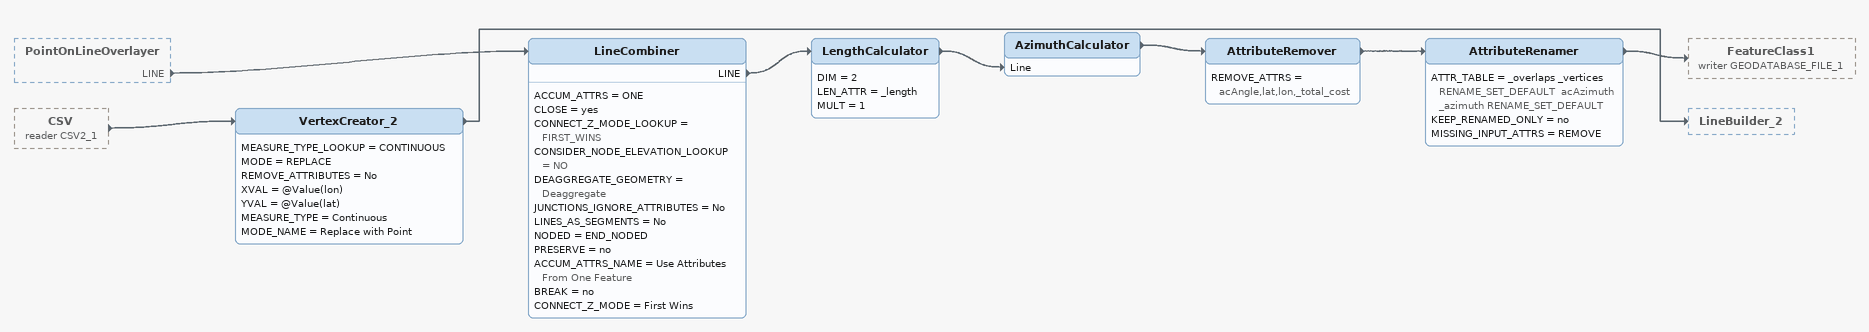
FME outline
PointOnLineOverlayer [outside]
    LINE -> LineCombiner
CSV (reader CSV2_1) [outside]
    -> VertexCreator_2
LineCombiner
    ACCUM_ATTRS = ONE
    CLOSE = yes
    CONNECT_Z_MODE_LOOKUP = FIRST_WINS
    CONSIDER_NODE_ELEVATION_LOOKUP = NO
    DEAGGREGATE_GEOMETRY = Deaggregate
    JUNCTIONS_IGNORE_ATTRIBUTES = No
    LINES_AS_SEGMENTS = No
    NODED = END_NODED
    PRESERVE = no
    ACCUM_ATTRS_NAME = Use Attributes From One Feature
    BREAK = no
    CONNECT_Z_MODE = First Wins
    LINE -> LengthCalculator
LengthCalculator
    DIM = 2
    LEN_ATTR = _length
    MULT = 1
    -> AzimuthCalculator [Line]
AzimuthCalculator
    -> AttributeRemover
AttributeRemover
    REMOVE_ATTRS = acAngle,lat,lon,_total_cost
    -> AttributeRenamer
AttributeRenamer
    ATTR_TABLE = _overlaps _vertices RENAME_SET_DEFAULT  acAzimuth _azimuth RENAME_SET_DEFAULT
    KEEP_RENAMED_ONLY = no
    MISSING_INPUT_ATTRS = REMOVE
    -> FeatureClass1 (writer GEODATABASE_FILE_1)
VertexCreator_2
    MEASURE_TYPE_LOOKUP = CONTINUOUS
    MODE = REPLACE
    REMOVE_ATTRIBUTES = No
    XVAL = @Value(lon)
    YVAL = @Value(lat)
    MEASURE_TYPE = Continuous
    MODE_NAME = Replace with Point
    -> LineBuilder_2
